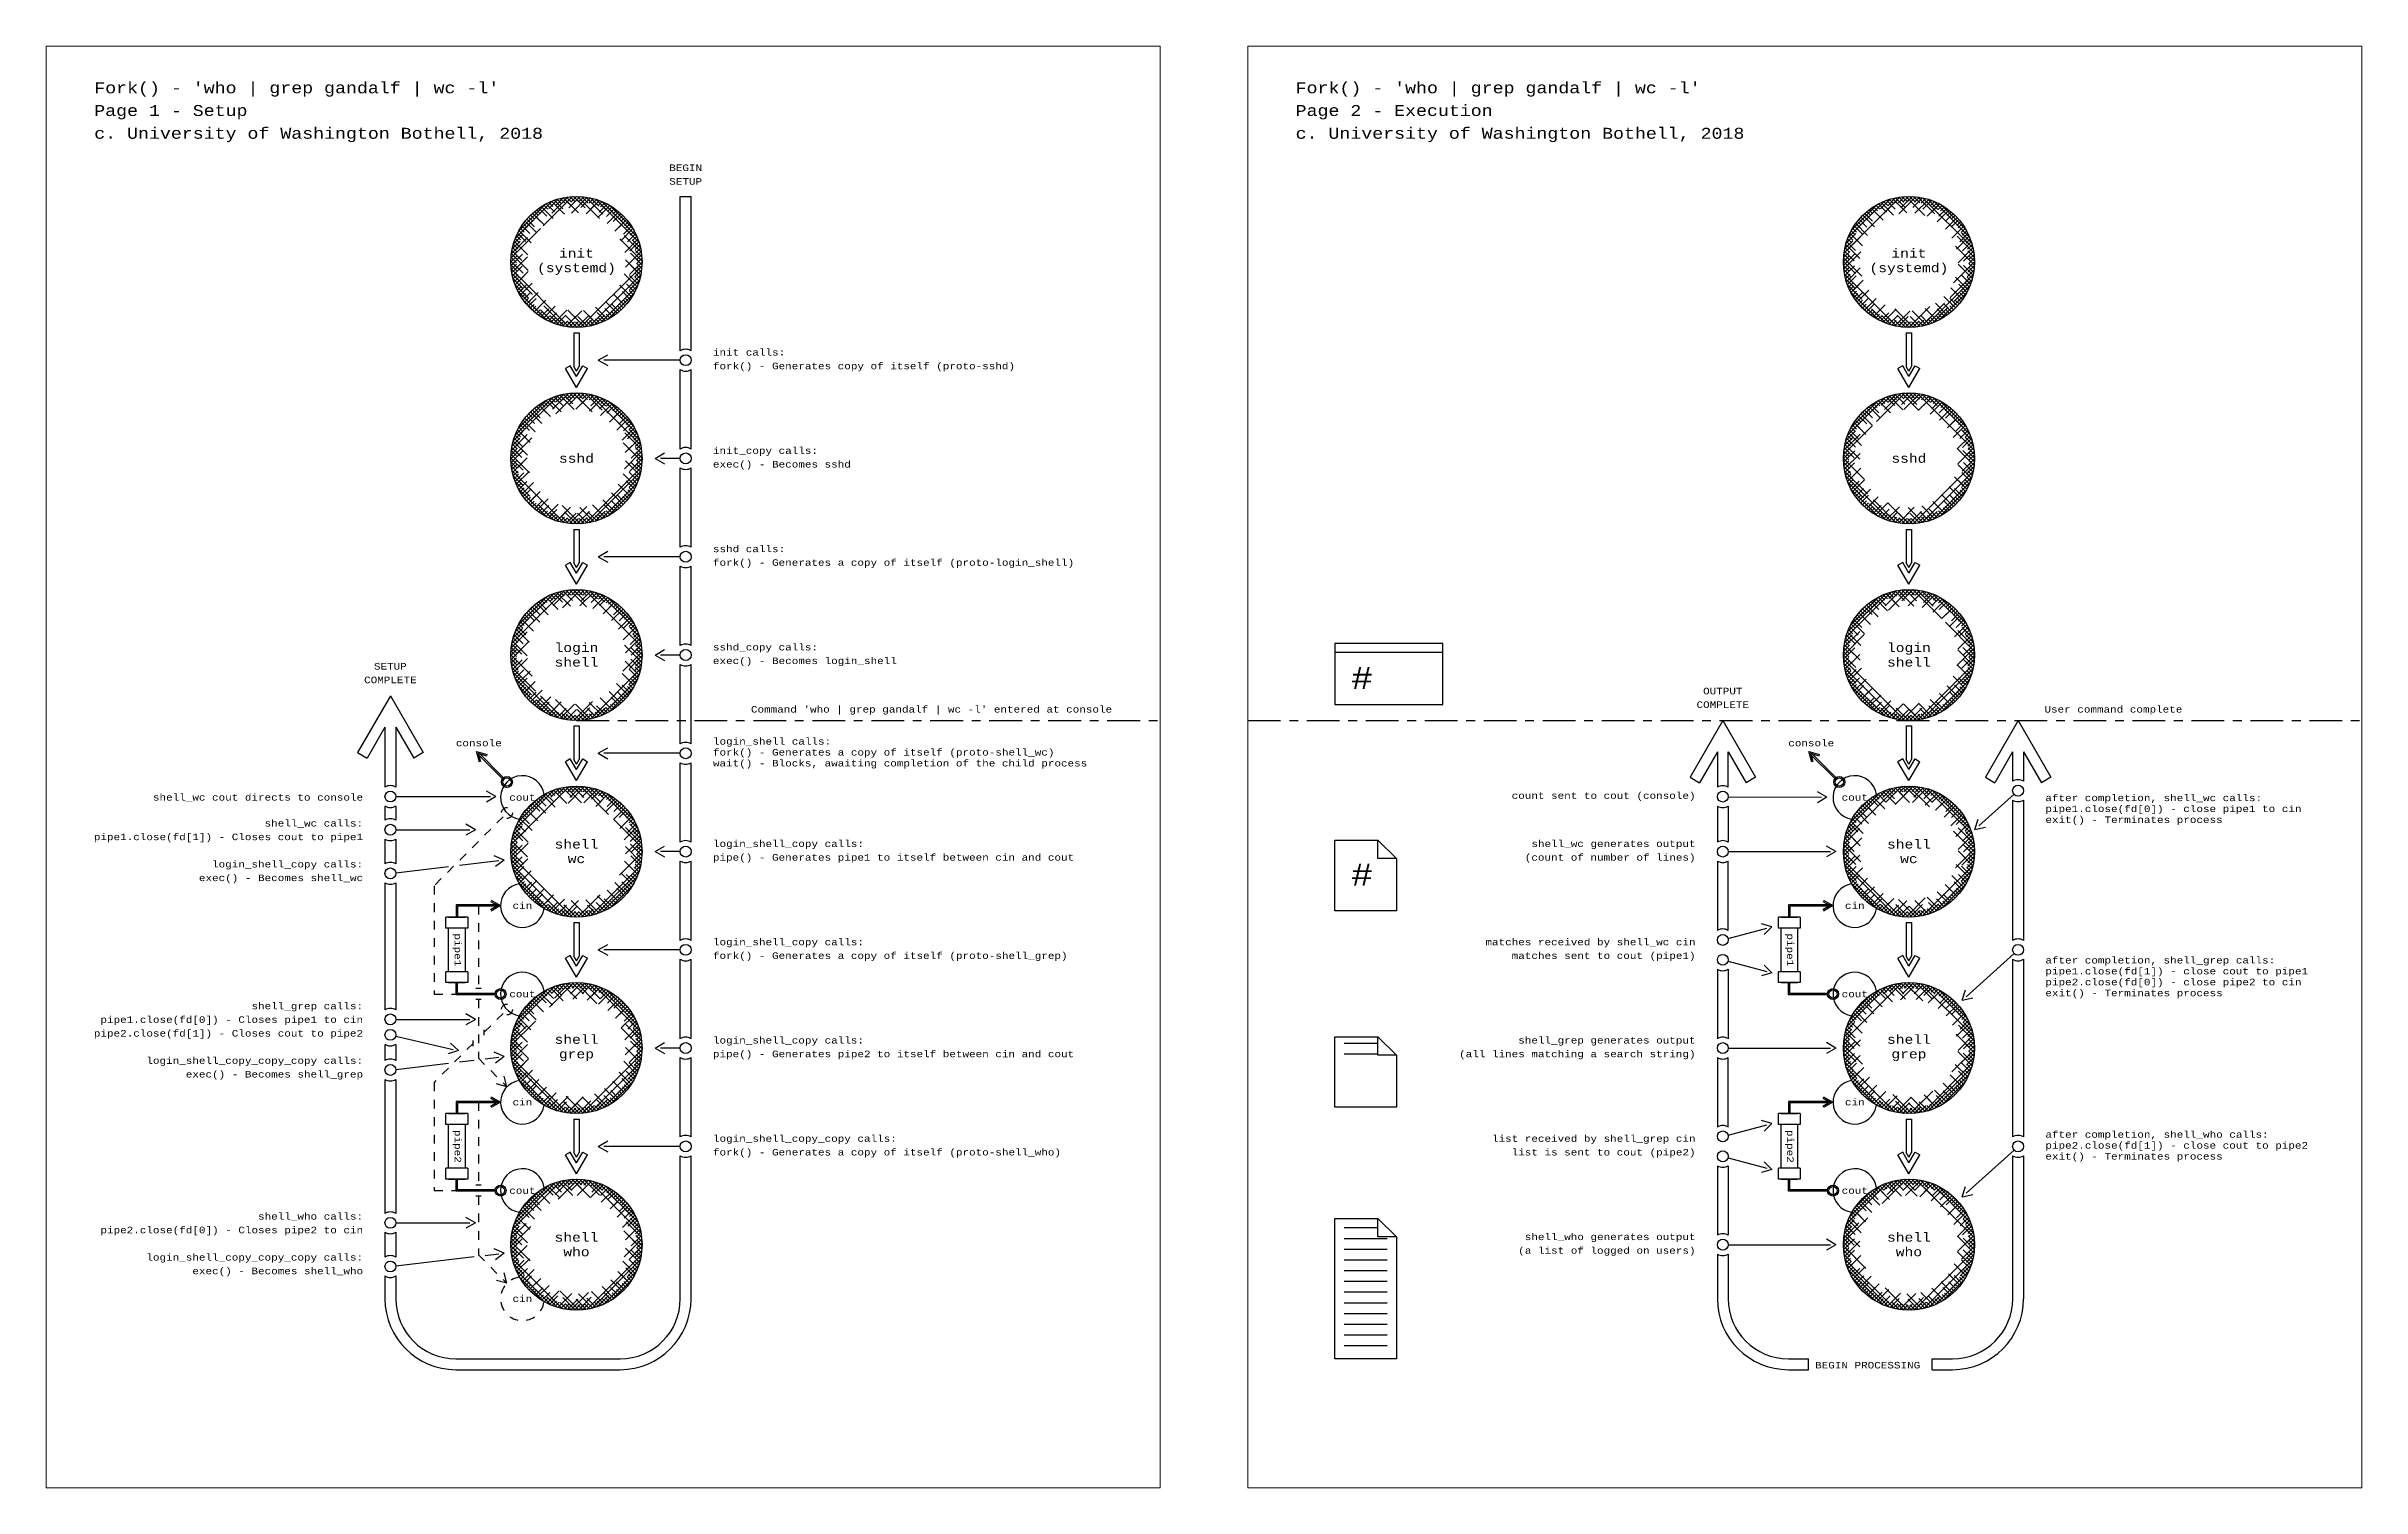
# Model space of a CAD drawing. Header units: inches. Extents: x -51 to 152, y -16 to 48.
# Drawn here: x 105.23 to 131.73, y -8.71 to 7.79 of the extents above; entities that cross this region are included whole.
import ezdxf

# ---------------------------------------------------------------- set-up
doc = ezdxf.new("R2010")
doc.units = ezdxf.units.IN
doc.header["$MEASUREMENT"] = 0
doc.linetypes.add('ACAD_ISO03W100', pattern=[30, 12, -18])
doc.linetypes.add('ACAD_ISO10W100', pattern=[18, 12, -3, 0, -3])
doc.layers.add('NOPLOT', color=40, linetype='Continuous', lineweight=5)
doc.styles.add('Hylian', font='cour.ttf')

# ---------------------------------------------------------------- blocks, each defined once
blk = doc.blocks.new('arrow')
for p, q in [((0.812, -0.031), (0.812, 0.031)), ((0.812, 0.031), (1.196, 0.031)), ((1.19, 0.071), (1.221, 0.125)), ((1.312, 0), (1.19, 0.071)), ((1.312, 0), (1.19, -0.071)), ((1.25, 0), (1.196, 0.031)), ((1.438, 0), (1.221, 0.125)), ((1.438, 0), (1.221, -0.125)), ((0.812, -0.031), (1.196, -0.031)), ((1.19, -0.071), (1.221, -0.125)), ((1.25, 0), (1.196, -0.031))]:
    blk.add_line(p, q)
blk = doc.blocks.new('Node')
h = blk.add_hatch()
h.set_pattern_fill('ANSI37', color=256)
h.paths.add_polyline_path([(-0.75, 0, 1), (0.75, 0, 1)])
h.paths.add_polyline_path([(0.5625, 0, -1), (-0.5625, 0, -1)], flags=16)
h = blk.add_hatch()
h.set_pattern_fill('ANSI37', color=256, scale=0.75)
h.paths.add_polyline_path([(-0.75, 0, 1), (0.75, 0, 1)])
h.paths.add_polyline_path([(0.625, 0, -1), (-0.625, 0, -1)], flags=16)
h = blk.add_hatch()
h.set_pattern_fill('ANSI37', color=256, scale=0.25)
h.paths.add_polyline_path([(-0.75, 0, 1), (0.75, 0, 1)])
h.paths.add_polyline_path([(0.6875, 0, -1), (-0.6875, 0, -1)], flags=16)
h.paths.add_polyline_path([(0.625, 0, -1), (-0.625, 0, -1)], flags=0)
h.paths.add_polyline_path([(0.5625, 0, -1), (-0.5625, 0, -1)], flags=0)
blk.add_circle((0, 0), 0.75)

msp = doc.modelspace()

# ---------------------------------------------------------------- linework, layer by layer
for p, q in [((112.485, 6.071), (112.61, 6.071)), ((112.485, 4.304), (112.485, 6.071)), ((112.61, 4.304), (112.61, 6.071)), ((111.548, 4.196), (111.656, 4.259)), ((111.548, 4.196), (111.656, 4.134)), ((112.485, 4.196), (111.61, 4.196)), ((112.485, 3.179), (112.485, 4.088)), ((112.61, 3.179), (112.61, 4.088)), ((112.198, 3.071), (112.306, 3.134)), ((112.198, 3.071), (112.306, 3.009)), ((112.485, 3.071), (112.26, 3.071)), ((112.485, 2.054), (112.485, 2.963)), ((112.61, 2.054), (112.61, 2.963)), ((111.548, 1.946), (111.656, 2.009)), ((111.548, 1.946), (111.656, 1.884)), ((112.485, 1.946), (111.61, 1.946)), ((112.485, 0.929), (112.485, 1.838)), ((112.61, 0.929), (112.61, 1.838)), ((112.198, 0.821), (112.306, 0.884)), ((112.198, 0.821), (112.306, 0.759)), ((112.485, 0.821), (112.26, 0.821)), ((121.214, 0.85), (119.979, 0.85)), ((112.485, -0.196), (112.485, 0.713)), ((112.61, -0.196), (112.61, 0.713)), ((109.168, 0.354), (108.793, -0.296)), ((109.168, 0.354), (109.543, -0.296)), ((124.418, 0.071), (124.043, -0.578)), ((124.418, 0.071), (124.793, -0.578)), ((127.798, 0.071), (127.423, -0.578)), ((127.798, 0.071), (128.173, -0.578)), ((109.106, -0.005), (108.901, -0.358)), ((109.106, -0.005), (109.106, -0.691)), ((109.231, -0.005), (109.435, -0.358)), ((109.231, -0.005), (109.231, -0.691)), ((111.548, -0.304), (111.656, -0.241)), ((108.793, -0.296), (108.901, -0.358)), ((109.543, -0.296), (109.435, -0.358)), ((111.548, -0.304), (111.656, -0.366)), ((112.485, -0.304), (111.61, -0.304)), ((112.485, -1.321), (112.485, -0.412)), ((112.61, -1.321), (112.61, -0.412)), ((124.356, -0.287), (124.151, -0.641)), ((124.356, -0.287), (124.356, -0.692)), ((124.481, -0.287), (124.685, -0.641)), ((124.481, -0.692), (124.481, -0.287)), ((127.735, -0.287), (127.531, -0.641)), ((127.735, -0.287), (127.735, -0.623)), ((127.86, -0.287), (127.86, -0.623)), ((127.86, -0.287), (128.064, -0.641)), ((110.376, -0.799), (110.268, -0.737)), ((124.043, -0.578), (124.151, -0.641)), ((124.793, -0.578), (124.685, -0.641)), ((125.609, -0.808), (125.501, -0.745)), ((127.751, -0.773), (127.349, -1.135)), ((127.423, -0.578), (127.531, -0.641)), ((128.173, -0.578), (128.064, -0.641)), ((109.106, -0.908), (109.106, -1.071)), ((109.231, -0.799), (110.314, -0.799)), ((109.231, -0.908), (109.231, -1.071)), ((110.376, -0.799), (110.268, -0.862)), ((124.356, -0.909), (124.356, -1.321)), ((124.481, -0.801), (125.546, -0.808)), ((124.481, -0.909), (124.481, -1.321)), ((125.609, -0.808), (125.5, -0.87)), ((127.303, -1.177), (127.342, -1.058)), ((127.735, -0.84), (127.735, -2.446)), ((127.86, -0.84), (127.86, -2.446)), ((109.106, -1.287), (109.106, -1.571)), ((109.106, -1.287), (109.106, -1.571)), ((109.231, -1.179), (110.079, -1.179)), ((109.231, -1.287), (109.231, -1.571)), ((109.231, -1.287), (109.231, -1.571)), ((110.141, -1.179), (110.033, -1.116)), ((110.141, -1.179), (110.033, -1.241)), ((119.979, -2.106), (119.979, -1.298)), ((119.979, -1.298), (120.471, -1.298)), ((120.471, -1.298), (120.682, -1.509)), ((120.471, -1.509), (120.471, -1.298)), ((127.303, -1.177), (127.425, -1.151)), ((109.958, -1.586), (110.409, -1.533)), ((110.471, -1.526), (110.356, -1.477)), ((110.471, -1.526), (110.37, -1.601)), ((112.198, -1.429), (112.306, -1.366)), ((112.198, -1.429), (112.306, -1.491)), ((112.485, -1.429), (112.26, -1.429)), ((112.485, -2.446), (112.485, -1.537)), ((112.61, -2.446), (112.61, -1.537)), ((120.682, -1.509), (120.471, -1.509)), ((120.682, -1.509), (120.682, -2.106)), ((124.356, -1.537), (124.356, -2.332)), ((124.481, -1.429), (125.65, -1.429)), ((124.481, -2.332), (124.481, -1.537)), ((125.713, -1.429), (125.605, -1.366)), ((125.713, -1.429), (125.605, -1.491)), ((109.106, -1.787), (109.106, -3.242)), ((109.23, -1.672), (109.834, -1.601)), ((109.231, -1.787), (109.231, -3.242)), ((120.682, -2.106), (119.979, -2.106)), ((109.804, -2.304), (109.804, -2.179)), ((110.054, -2.179), (109.804, -2.179)), ((110.054, -2.304), (109.804, -2.304)), ((109.835, -2.179), (110.023, -2.179)), ((109.835, -2.804), (109.835, -2.304)), ((110.023, -2.304), (110.023, -2.804)), ((110.054, -2.179), (110.054, -2.304)), ((124.479, -2.424), (124.921, -2.306)), ((124.981, -2.29), (124.86, -2.257)), ((124.981, -2.29), (124.892, -2.378)), ((125.054, -2.304), (125.054, -2.179)), ((125.304, -2.179), (125.054, -2.179)), ((125.304, -2.304), (125.054, -2.304)), ((125.085, -2.179), (125.273, -2.179)), ((125.085, -2.804), (125.085, -2.304)), ((125.273, -2.304), (125.273, -2.804)), ((125.304, -2.179), (125.304, -2.304)), ((111.548, -2.554), (111.656, -2.491)), ((111.548, -2.554), (111.656, -2.616)), ((112.485, -2.554), (111.61, -2.554)), ((127.751, -2.596), (127.203, -3.09)), ((109.804, -2.929), (109.804, -2.804)), ((110.054, -2.804), (109.804, -2.804)), ((110.054, -2.804), (110.054, -2.929)), ((112.485, -3.571), (112.485, -2.662)), ((112.61, -3.571), (112.61, -2.662)), ((124.356, -2.776), (124.356, -3.571)), ((124.479, -2.684), (124.921, -2.802)), ((124.481, -2.776), (124.481, -3.571)), ((124.981, -2.818), (124.86, -2.851)), ((124.981, -2.818), (124.892, -2.73)), ((125.054, -2.929), (125.054, -2.804)), ((125.304, -2.804), (125.054, -2.804)), ((125.304, -2.804), (125.304, -2.929)), ((127.735, -2.662), (127.735, -4.696)), ((127.86, -2.662), (127.86, -4.696)), ((110.054, -2.929), (109.804, -2.929)), ((110.023, -2.929), (109.835, -2.929)), ((109.835, -2.929), (110.023, -2.929)), ((125.304, -2.929), (125.054, -2.929)), ((125.273, -2.929), (125.085, -2.929)), ((125.085, -2.929), (125.273, -2.929)), ((127.156, -3.131), (127.195, -3.013)), ((127.156, -3.131), (127.278, -3.105)), ((109.231, -3.35), (110.079, -3.35)), ((110.141, -3.35), (110.033, -3.288)), ((110.141, -3.35), (110.033, -3.413)), ((109.106, -3.636), (109.106, -3.821)), ((109.229, -3.541), (109.887, -3.693)), ((109.231, -3.636), (109.231, -3.821)), ((109.948, -3.707), (109.828, -3.743)), ((109.948, -3.707), (109.857, -3.622)), ((110.115, -3.656), (110.115, -3.593)), ((110.24, -3.531), (110.24, -3.468)), ((112.198, -3.679), (112.306, -3.616)), ((112.198, -3.679), (112.306, -3.741)), ((112.485, -3.679), (112.26, -3.679)), ((119.979, -4.356), (119.979, -3.548)), ((119.979, -3.548), (120.471, -3.548)), ((120.085, -3.622), (120.471, -3.622)), ((120.471, -3.548), (120.682, -3.759)), ((120.471, -3.759), (120.471, -3.548)), ((124.481, -3.679), (125.65, -3.679)), ((125.713, -3.679), (125.605, -3.616)), ((125.713, -3.679), (125.605, -3.741)), ((109.23, -3.922), (109.834, -3.851)), ((109.958, -3.836), (110.128, -3.816)), ((110.252, -3.802), (110.409, -3.783)), ((110.471, -3.776), (110.356, -3.727)), ((110.471, -3.776), (110.37, -3.851)), ((112.485, -4.696), (112.485, -3.787)), ((112.61, -4.696), (112.61, -3.787)), ((120.085, -3.744), (120.471, -3.744)), ((120.682, -3.759), (120.471, -3.759)), ((120.682, -3.759), (120.682, -4.356)), ((124.356, -3.787), (124.356, -4.582)), ((124.481, -4.582), (124.481, -3.787)), ((109.106, -4.037), (109.106, -5.571)), ((109.231, -4.037), (109.231, -5.571)), ((109.804, -4.554), (109.804, -4.429)), ((110.054, -4.429), (109.804, -4.429)), ((109.835, -4.429), (110.023, -4.429)), ((110.054, -4.429), (110.054, -4.554)), ((120.682, -4.356), (119.979, -4.356)), ((125.054, -4.554), (125.054, -4.429)), ((125.304, -4.429), (125.054, -4.429)), ((125.085, -4.429), (125.273, -4.429)), ((125.304, -4.429), (125.304, -4.554)), ((110.054, -4.554), (109.804, -4.554)), ((109.835, -5.054), (109.835, -4.554)), ((110.023, -4.554), (110.023, -5.054)), ((111.548, -4.804), (111.656, -4.741)), ((124.479, -4.674), (124.921, -4.556)), ((124.981, -4.54), (124.86, -4.507)), ((124.981, -4.54), (124.892, -4.628)), ((125.304, -4.554), (125.054, -4.554)), ((125.085, -5.054), (125.085, -4.554)), ((125.273, -4.554), (125.273, -5.054)), ((111.548, -4.804), (111.656, -4.866)), ((112.485, -4.804), (111.61, -4.804)), ((112.485, -6.548), (112.485, -4.912)), ((112.61, -6.548), (112.61, -4.912)), ((124.356, -5.026), (124.356, -5.821)), ((124.479, -4.934), (124.921, -5.052)), ((124.481, -5.026), (124.481, -5.821)), ((124.981, -5.068), (124.892, -4.98)), ((127.751, -4.846), (127.203, -5.34)), ((127.735, -4.912), (127.735, -6.548)), ((127.86, -4.912), (127.86, -6.548)), ((109.804, -5.179), (109.804, -5.054)), ((110.054, -5.054), (109.804, -5.054)), ((110.054, -5.179), (109.804, -5.179)), ((110.023, -5.179), (109.835, -5.179)), ((109.835, -5.179), (110.023, -5.179)), ((110.054, -5.054), (110.054, -5.179)), ((124.981, -5.068), (124.86, -5.101)), ((125.054, -5.179), (125.054, -5.054)), ((125.304, -5.054), (125.054, -5.054)), ((125.304, -5.179), (125.054, -5.179)), ((125.273, -5.179), (125.085, -5.179)), ((125.085, -5.179), (125.273, -5.179)), ((125.304, -5.054), (125.304, -5.179)), ((127.156, -5.381), (127.195, -5.263)), ((127.156, -5.381), (127.278, -5.355)), ((109.106, -5.787), (109.106, -6.071)), ((109.231, -5.679), (110.079, -5.679)), ((109.231, -5.787), (109.231, -6.071)), ((110.141, -5.679), (110.033, -5.616)), ((110.141, -5.679), (110.033, -5.741)), ((119.979, -7.237), (119.979, -5.629)), ((119.979, -5.629), (120.471, -5.629)), ((120.085, -5.734), (120.471, -5.734)), ((120.471, -5.629), (120.682, -5.84)), ((120.471, -5.84), (120.471, -5.629)), ((109.23, -6.172), (110.128, -6.066)), ((110.252, -6.052), (110.409, -6.033)), ((110.471, -6.026), (110.356, -5.977)), ((110.471, -6.026), (110.37, -6.101)), ((120.085, -5.857), (120.577, -5.857)), ((120.085, -5.98), (120.577, -5.98)), ((120.682, -5.84), (120.471, -5.84)), ((120.682, -5.84), (120.682, -7.237)), ((124.356, -6.037), (124.356, -6.548)), ((124.481, -5.929), (125.65, -5.929)), ((124.481, -6.037), (124.481, -6.548)), ((125.713, -5.929), (125.605, -5.866)), ((125.713, -5.929), (125.605, -5.991)), ((109.106, -6.287), (109.106, -6.548)), ((109.231, -6.287), (109.231, -6.548)), ((120.085, -6.102), (120.577, -6.102)), ((120.085, -6.225), (120.577, -6.225)), ((120.085, -6.348), (120.577, -6.348)), ((120.085, -6.47), (120.577, -6.47)), ((120.085, -6.593), (120.577, -6.593)), ((120.085, -6.716), (120.577, -6.716)), ((120.085, -6.838), (120.577, -6.838)), ((120.085, -6.961), (120.577, -6.961)), ((120.085, -7.084), (120.577, -7.084)), ((109.918, -7.235), (111.798, -7.235)), ((109.918, -7.36), (111.798, -7.36)), ((120.682, -7.237), (119.979, -7.237)), ((125.168, -7.235), (125.4, -7.235)), ((125.168, -7.36), (125.4, -7.36)), ((125.4, -7.36), (125.4, -7.235)), ((126.816, -7.36), (126.816, -7.235)), ((126.816, -7.235), (127.048, -7.235)), ((126.816, -7.36), (127.048, -7.36))]:
    msp.add_line(p, q)
at = {"linetype": 'ACAD_ISO10W100', "ltscale": 0.03125}
for p, q in [((111.298, 0.071), (117.98, 0.071)), ((118.982, 0.071), (131.73, 0.071))]:
    msp.add_line(p, q, dxfattribs=at)
at = {"linetype": 'ACAD_ISO03W100', "ltscale": 0.015625}
for p, q in [((110.502, -4.121), (110.382, -4.089)), ((110.502, -4.121), (110.47, -4)), ((110.502, -6.371), (110.382, -6.339)), ((110.502, -6.371), (110.47, -6.25))]:
    msp.add_line(p, q, dxfattribs=at)
for points in [[(119.979, 0.256), (121.214, 0.256), (121.214, 0.951), (119.979, 0.951), (119.979, 0.256)], [(110.187, -0.406), (110.154, -0.285), (110.275, -0.318)], [(110.453, -0.595), (110.158, -0.301)], [(110.464, -0.584), (110.169, -0.289)], [(110.202, -0.402), (110.176, -0.308), (110.271, -0.333)], [(125.437, -0.406), (125.404, -0.285), (125.525, -0.318)], [(125.703, -0.595), (125.408, -0.301)], [(125.714, -0.584), (125.419, -0.289)], [(125.452, -0.402), (125.426, -0.308), (125.521, -0.333)], [(110.416, -2.04), (109.921, -2.04), (109.921, -2.179)], [(110.416, -2.055), (109.937, -2.055), (109.937, -2.179)], [(110.313, -1.999), (110.398, -2.048), (110.313, -2.097)], [(110.321, -1.985), (110.429, -2.048), (110.321, -2.11)], [(125.666, -2.04), (125.171, -2.04), (125.171, -2.179)], [(125.666, -2.055), (125.187, -2.055), (125.187, -2.179)], [(125.563, -1.999), (125.648, -2.048), (125.563, -2.097)], [(125.571, -1.985), (125.679, -2.048), (125.571, -2.11)], [(110.367, -3.068), (109.921, -3.068), (109.921, -2.929)], [(110.367, -3.052), (109.937, -3.052), (109.937, -2.929)], [(110.207, -2.998), (110.145, -2.998)], [(110.207, -3.123), (110.145, -3.123)], [(125.617, -3.068), (125.171, -3.068), (125.171, -2.929)], [(125.617, -3.052), (125.187, -3.052), (125.187, -2.929)], [(110.321, -4.235), (110.429, -4.298), (110.321, -4.36)], [(125.571, -4.235), (125.679, -4.298), (125.571, -4.36)], [(110.416, -4.29), (109.921, -4.29), (109.921, -4.429)], [(110.416, -4.305), (109.937, -4.305), (109.937, -4.429)], [(110.313, -4.249), (110.398, -4.298), (110.313, -4.347)], [(125.666, -4.29), (125.171, -4.29), (125.171, -4.429)], [(125.666, -4.305), (125.187, -4.305), (125.187, -4.429)], [(125.563, -4.249), (125.648, -4.298), (125.563, -4.347)], [(110.367, -5.318), (109.921, -5.318), (109.921, -5.179)], [(110.367, -5.302), (109.937, -5.302), (109.937, -5.179)], [(110.207, -5.248), (110.145, -5.248)], [(125.617, -5.318), (125.171, -5.318), (125.171, -5.179)], [(125.617, -5.302), (125.187, -5.302), (125.187, -5.179)], [(110.207, -5.373), (110.145, -5.373)]]:
    msp.add_lwpolyline(points)
at = {"linetype": 'ACAD_ISO03W100', "ltscale": 0.003906}
for points in [[(110.458, -1.031), (109.668, -1.821), (109.668, -3.06), (109.929, -3.06)], [(110.176, -2.048), (110.176, -2.998)], [(110.176, -3.123), (110.176, -3.795), (110.502, -4.121)], [(110.458, -3.281), (110.24, -3.5)], [(110.115, -3.625), (109.668, -4.071), (109.668, -5.31), (109.929, -5.31)], [(110.176, -4.298), (110.176, -5.248)], [(110.176, -5.373), (110.176, -6.045), (110.502, -6.371)]]:
    msp.add_lwpolyline(points, dxfattribs=at)
for centre, radius in [((112.548, 4.196), 0.0625), ((112.548, 3.071), 0.0625), ((112.548, 1.946), 0.0625), ((112.548, 0.821), 0.0625), ((112.548, -0.304), 0.0625), ((109.168, -0.799), 0.0625), ((110.502, -0.633), 0.0625), ((110.502, -0.633), 0.0469), ((124.418, -0.8), 0.0625), ((125.752, -0.633), 0.0625), ((125.752, -0.633), 0.0469), ((127.798, -0.732), 0.0625), ((109.168, -1.179), 0.0625), ((112.548, -1.429), 0.0625), ((124.418, -1.429), 0.0625), ((109.168, -1.679), 0.0625), ((124.418, -2.44), 0.0625), ((112.548, -2.554), 0.0625), ((124.418, -2.668), 0.0625), ((127.798, -2.554), 0.0625), ((110.429, -3.06), 0.0625), ((110.429, -3.06), 0.0469), ((125.679, -3.06), 0.0625), ((125.679, -3.06), 0.0469), ((109.168, -3.35), 0.0625), ((109.168, -3.527), 0.0625), ((112.548, -3.679), 0.0625), ((124.418, -3.679), 0.0625), ((109.168, -3.929), 0.0625), ((112.548, -4.804), 0.0625), ((124.418, -4.69), 0.0625), ((127.798, -4.804), 0.0625), ((124.418, -4.918), 0.0625), ((110.429, -5.31), 0.0625), ((110.429, -5.31), 0.0469), ((125.679, -5.31), 0.0625), ((125.679, -5.31), 0.0469), ((109.168, -5.679), 0.0625), ((124.418, -5.929), 0.0625), ((109.168, -6.179), 0.0625)]:
    msp.add_circle(centre, radius)
for centre in [(110.502, -0.987), (110.502, -3.237)]:
    msp.add_circle(centre, 0.0625, dxfattribs=at)
for centre, radius, start, end in [((112.548, 4.196), 0.125, 60, 120), ((112.548, 4.196), 0.125, 240, 300), ((112.548, 3.071), 0.125, 60, 120), ((112.548, 3.071), 0.125, 240, 300), ((112.548, 1.946), 0.125, 60, 120), ((112.548, 1.946), 0.125, 240, 300), ((112.548, 0.821), 0.125, 60, 120), ((112.548, 0.821), 0.125, 240, 300), ((112.548, -0.304), 0.125, 60, 120), ((112.548, -0.304), 0.125, 240, 300), ((109.168, -0.799), 0.125, 60, 120), ((110.679, -0.81), 0.25, 7.6168, 262.3832), ((124.418, -0.8), 0.125, 60, 120), ((125.929, -0.81), 0.25, 7.6168, 262.3832), ((127.798, -0.732), 0.125, 60, 120), ((109.168, -0.799), 0.125, 240, 300), ((109.168, -1.179), 0.125, 60, 120), ((124.418, -0.8), 0.125, 240, 300), ((127.798, -0.732), 0.125, 240, 300), ((109.168, -1.179), 0.125, 240, 300), ((112.548, -1.429), 0.125, 60, 120), ((124.418, -1.429), 0.125, 60, 120), ((109.168, -1.679), 0.125, 60, 120), ((112.548, -1.429), 0.125, 240, 300), ((124.418, -1.429), 0.125, 240, 300), ((109.168, -1.679), 0.125, 240, 300), ((110.679, -2.048), 0.25, 97.6168, 352.3832), ((125.929, -2.048), 0.25, 97.6168, 352.3832), ((124.418, -2.44), 0.125, 60, 120), ((112.548, -2.554), 0.125, 60, 120), ((127.798, -2.554), 0.125, 60, 120), ((110.679, -3.06), 0.25, 7.6168, 262.3832), ((112.548, -2.554), 0.125, 240, 300), ((124.418, -2.668), 0.125, 240, 300), ((125.929, -3.06), 0.25, 7.6168, 262.3832), ((127.798, -2.554), 0.125, 240, 300), ((109.168, -3.35), 0.125, 60, 120), ((109.168, -3.527), 0.125, 240, 300), ((112.548, -3.679), 0.125, 60, 120), ((124.418, -3.679), 0.125, 60, 120), ((109.168, -3.929), 0.125, 60, 120), ((112.548, -3.679), 0.125, 240, 300), ((124.418, -3.679), 0.125, 240, 300), ((109.168, -3.929), 0.125, 240, 300), ((110.679, -4.298), 0.25, 97.6168, 352.3832), ((125.929, -4.298), 0.25, 97.6168, 352.3832), ((112.548, -4.804), 0.125, 60, 120), ((124.418, -4.69), 0.125, 60, 120), ((127.798, -4.804), 0.125, 60, 120), ((112.548, -4.804), 0.125, 240, 300), ((124.418, -4.918), 0.125, 240, 300), ((127.798, -4.804), 0.125, 240, 300), ((110.679, -5.31), 0.25, 7.6168, 262.3832), ((125.929, -5.31), 0.25, 7.6168, 262.3832), ((109.168, -5.679), 0.125, 60, 120), ((109.168, -5.679), 0.125, 240, 300), ((124.418, -5.929), 0.125, 60, 120), ((109.168, -6.179), 0.125, 60, 120), ((124.418, -5.929), 0.125, 240, 300), ((109.168, -6.179), 0.125, 240, 300), ((109.918, -6.548), 0.812, 180, 270), ((109.918, -6.548), 0.688, 180, 270), ((111.798, -6.548), 0.688, 270, 0), ((111.798, -6.548), 0.812, 270, 0), ((125.168, -6.548), 0.812, 180, 270), ((125.168, -6.548), 0.688, 180, 270), ((127.048, -6.548), 0.688, 270, 0), ((127.048, -6.548), 0.812, 270, 0)]:
    msp.add_arc(centre, radius, start, end)
msp.add_arc((110.679, -6.548), 0.25, 97.6168, 352.3832, dxfattribs=at)
at = {"layer": 'NOPLOT'}
for points in [[(105.23, -8.711), (117.98, -8.711), (117.98, 7.789), (105.23, 7.789)], [(118.98, -8.711), (131.73, -8.711), (131.73, 7.789), (118.98, 7.789)]]:
    msp.add_lwpolyline(points, close=True, dxfattribs=at)

# ---------------------------------------------------------------- block references
for p in [(111.298, 5.321), (126.548, 5.321), (111.298, 3.071), (126.548, 3.071), (111.298, 0.821), (126.548, 0.821), (111.298, -3.679), (126.548, -3.679), (111.298, -5.929), (126.548, -5.929)]:
    msp.add_blockref('Node', p)
for name, p, rotation in [('arrow', (111.298, 5.321), 270), ('arrow', (126.548, 5.321), 270), ('arrow', (111.298, 3.071), 270), ('arrow', (126.548, 3.071), 270), ('arrow', (111.298, 0.821), 270), ('arrow', (126.548, 0.821), 270), ('Node', (111.298, -1.429), 90), ('Node', (126.548, -1.429), 90), ('arrow', (111.298, -1.429), 270), ('arrow', (126.548, -1.429), 270), ('arrow', (111.298, -3.679), 270), ('arrow', (126.548, -3.679), 270)]:
    msp.add_blockref(name, p, dxfattribs=dict(rotation=rotation))

# ---------------------------------------------------------------- texts
at = {"line_spacing_factor": 1.25, "style": 'Hylian'}
for s, width, heights, insert, char_height, attachment_point in [("Fork() - 'who | grep gandalf | wc -l'\\PPage 1 - Setup\\Pc. University of Washington Bothell, 2018", 7.15586, [2.663], (105.779, 7.034), 0.125, 4), ("Fork() - 'who | grep gandalf | wc -l'\\PPage 2 - Execution\\Pc. University of Washington Bothell, 2018", 7.15586, [2.663], (119.529, 7.034), 0.125, 4), ('BEGIN\\PSETUP', 1.06003, [0], (112.548, 6.32), 0.075, 5), ('init calls:\\Pfork() - Generates copy of itself (proto-sshd)', 4.45986, [0], (112.86, 4.196), 0.075, 4), ('init_copy calls:\\Pexec() - Becomes sshd', 4.45986, [0], (112.86, 3.071), 0.075, 4), ('sshd calls:\\Pfork() - Generates a copy of itself (proto-login_shell)', 4.45986, [0], (112.86, 1.946), 0.075, 4), ('sshd_copy calls:\\Pexec() - Becomes login_shell', 4.45986, [0], (112.86, 0.821), 0.075, 4), ('SETUP\\PCOMPLETE', 1.06003, [0], (109.168, 0.613), 0.075, 5), ('#', 0.44547, [0], (120.414, 0.557), 0.25, 6), ('OUTPUT\\PCOMPLETE', 1.06003, [0], (124.418, 0.33), 0.075, 5), ('shell_wc cout directs to console', 4.45986, [0], (108.856, -0.814), 0.075, 6), ('count sent to cout (console)', 4.45986, [0], (124.106, -0.8), 0.075, 6), ('shell_wc calls:\\Ppipe1.close(fd[1]) - Closes cout to pipe1\\P\\Plogin_shell_copy calls:\\Pexec() - Becomes shell_wc', 4.45986, [0], (108.856, -1.429), 0.075, 6), ('login_shell_copy calls:\\Ppipe() - Generates pipe1 to itself between cin and cout', 4.45986, [0], (112.86, -1.429), 0.075, 4), ('shell_wc generates output\\P(count of number of lines)', 4.45986, [0], (124.106, -1.429), 0.075, 6), ('#', 0.44547, [0], (120.414, -1.693), 0.25, 6), ('login_shell_copy calls:\\Pfork() - Generates a copy of itself (proto-shell_grep)', 4.45986, [0], (112.86, -2.554), 0.075, 4), ('matches received by shell_wc cin\\Pmatches sent to cout (pipe1)', 4.45986, [0], (124.106, -2.554), 0.075, 6), ('shell_grep calls:\\Ppipe1.close(fd[0]) - Closes pipe1 to cin\\Ppipe2.close(fd[1]) - Closes cout to pipe2\\P\\Plogin_shell_copy_copy_copy calls:\\Pexec() - Becomes shell_grep', 4.45986, [0], (108.856, -3.599), 0.075, 6), ('login_shell_copy calls:\\Ppipe() - Generates pipe2 to itself between cin and cout', 4.45986, [0], (112.86, -3.679), 0.075, 4), ('shell_grep generates output\\P(all lines matching a search string)', 4.45986, [0], (124.106, -3.679), 0.075, 6), ('login_shell_copy_copy calls:\\Pfork() - Generates a copy of itself (proto-shell_who)', 4.45986, [0], (112.86, -4.804), 0.075, 4), ('list received by shell_grep cin\\Plist is sent to cout (pipe2)', 4.45986, [0], (124.106, -4.804), 0.075, 6), ('shell_who calls:\\Ppipe2.close(fd[0]) - Closes pipe2 to cin\\P\\Plogin_shell_copy_copy_copy calls:\\Pexec() - Becomes shell_who', 4.45986, [0], (108.856, -5.929), 0.075, 6), ('shell_who generates output\\P(a list of logged on users)', 4.45986, [0], (124.106, -5.929), 0.075, 6)]:
    msp.add_mtext_dynamic_manual_height_columns(s, width=width, gutter_width=1.25, heights=heights, dxfattribs=dict(at, insert=insert, char_height=char_height, attachment_point=attachment_point))
at = {"style": 'Hylian'}
for s, width, insert, char_height, attachment_point in [('init\\P(systemd)', 5.25, (111.298, 5.321), 0.1, 5), ('init\\P(systemd)', 5.25, (126.548, 5.321), 0.1, 5), ('sshd', 5.25, (111.298, 3.071), 0.1, 5), ('sshd', 5.25, (126.548, 3.071), 0.1, 5), ('login\\Pshell', 5.25, (111.298, 0.821), 0.1, 5), ('login\\Pshell', 5.25, (126.548, 0.821), 0.1, 5), ("\\pi0.072557;Command 'who | grep gandalf | wc -l' entered at console", 4.45986, (113.222, 0.188), 0.075, 4), ('\\pi1.4104;User command complete', 4.45986, (126.689, 0.188), 0.075, 4), ('console', 5.25, (110.18, -0.187), 0.075, 5), ('login_shell calls:\\Pfork() - Generates a copy of itself (proto-shell_wc){\\H2.0369x; }\\Pwait() - Blocks, awaiting completion of the child process{\\H1.6912x; }', 5.35741, (112.86, -0.304), 0.075, 4), ('console', 5.25, (125.43, -0.187), 0.075, 5), ('cout', 5.25, (110.679, -0.81), 0.075, 5), ('cout', 5.25, (125.929, -0.81), 0.075, 5), ('after completion, shell_wc calls:\\Ppipe1.close(fd[0]) - close pipe1 to cin{\\H2.0369x; }\\Pexit() - Terminates process{\\H1.6912x; }', 5.35741, (128.11, -0.951), 0.075, 4), ('shell\\Pwc', 5.25, (111.298, -1.429), 0.1, 5), ('shell\\Pwc', 5.25, (126.548, -1.429), 0.1, 5), ('cin', 5.25, (110.679, -2.048), 0.075, 5), ('cin', 5.25, (125.929, -2.048), 0.075, 5), ('after completion, shell_grep calls:\\Ppipe1.close(fd[1]) - close cout to pipe1{\\H2.0369x; }\\Ppipe2.close(fd[0]) - close pipe2 to cin{\\H1.6912x; }\\Pexit() - Terminates process{\\H1.8064x; }', 5.35741, (128.11, -2.872), 0.075, 4), ('cout', 5.25, (110.679, -3.06), 0.075, 5), ('cout', 5.25, (125.929, -3.06), 0.075, 5), ('shell\\Pgrep', 5.25, (111.298, -3.679), 0.1, 5), ('shell\\Pgrep', 5.25, (126.548, -3.679), 0.1, 5), ('cin', 5.25, (110.679, -4.298), 0.075, 5), ('cin', 5.25, (125.929, -4.298), 0.075, 5), ('after completion, shell_who calls:\\Ppipe2.close(fd[1]) - close cout to pipe2{\\H2.0369x; }\\Pexit() - Terminates process{\\H1.6912x; }', 5.35741, (128.11, -4.804), 0.075, 4), ('cout', 5.25, (110.679, -5.31), 0.075, 5), ('cout', 5.25, (125.929, -5.31), 0.075, 5), ('shell\\Pwho', 5.25, (111.298, -5.929), 0.1, 5), ('shell\\Pwho', 5.25, (126.548, -5.929), 0.1, 5), ('cin', 5.25, (110.679, -6.548), 0.075, 5), ('\\pi1.6048;BEGIN PROCESSING', 4.45986, (123.87, -7.309), 0.075, 4)]:
    msp.add_mtext_dynamic_manual_height_columns(s, width=width, gutter_width=1.25, heights=[0], dxfattribs=dict(at, insert=insert, char_height=char_height, attachment_point=attachment_point))
at = {"char_height": 0.075, "attachment_point": 5, "rotation": 270, "style": 'Hylian'}
for s, insert in [('pipe1', (109.929, -2.554)), ('pipe1', (125.179, -2.554)), ('pipe2', (109.929, -4.804)), ('pipe2', (125.179, -4.804))]:
    msp.add_mtext_dynamic_manual_height_columns(s, width=5.25, gutter_width=1.25, heights=[0], dxfattribs=dict(at, insert=insert))

doc.saveas('drawing.dxf')
